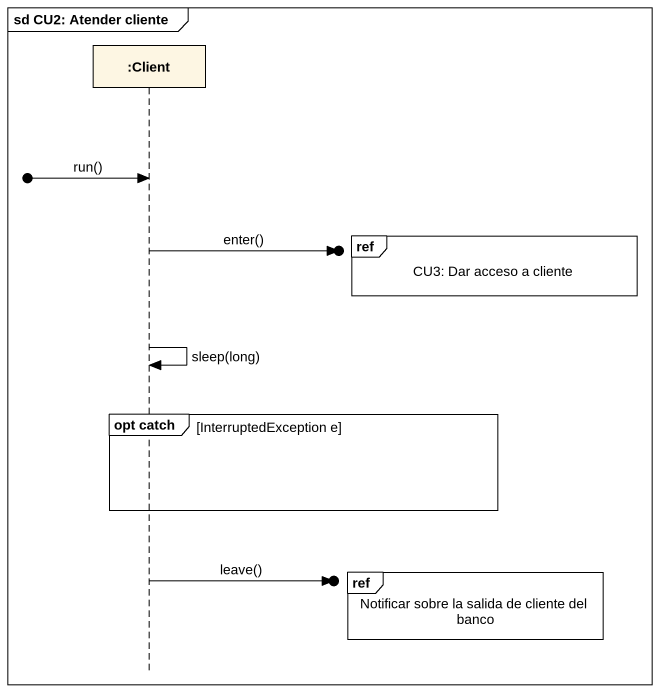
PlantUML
@startuml
mainframe sd CU2: Atender cliente
hide footbox
participant ":Client" as Client

[o-> Client : run()
ref over Client : CU3: Dar acceso a cliente
Client ->o] : enter()
Client -> Client : sleep(long)
group opt catch [InterruptedException e]
end
ref over Client : Notificar sobre la salida de cliente del banco
Client ->o] : leave()
@enduml
